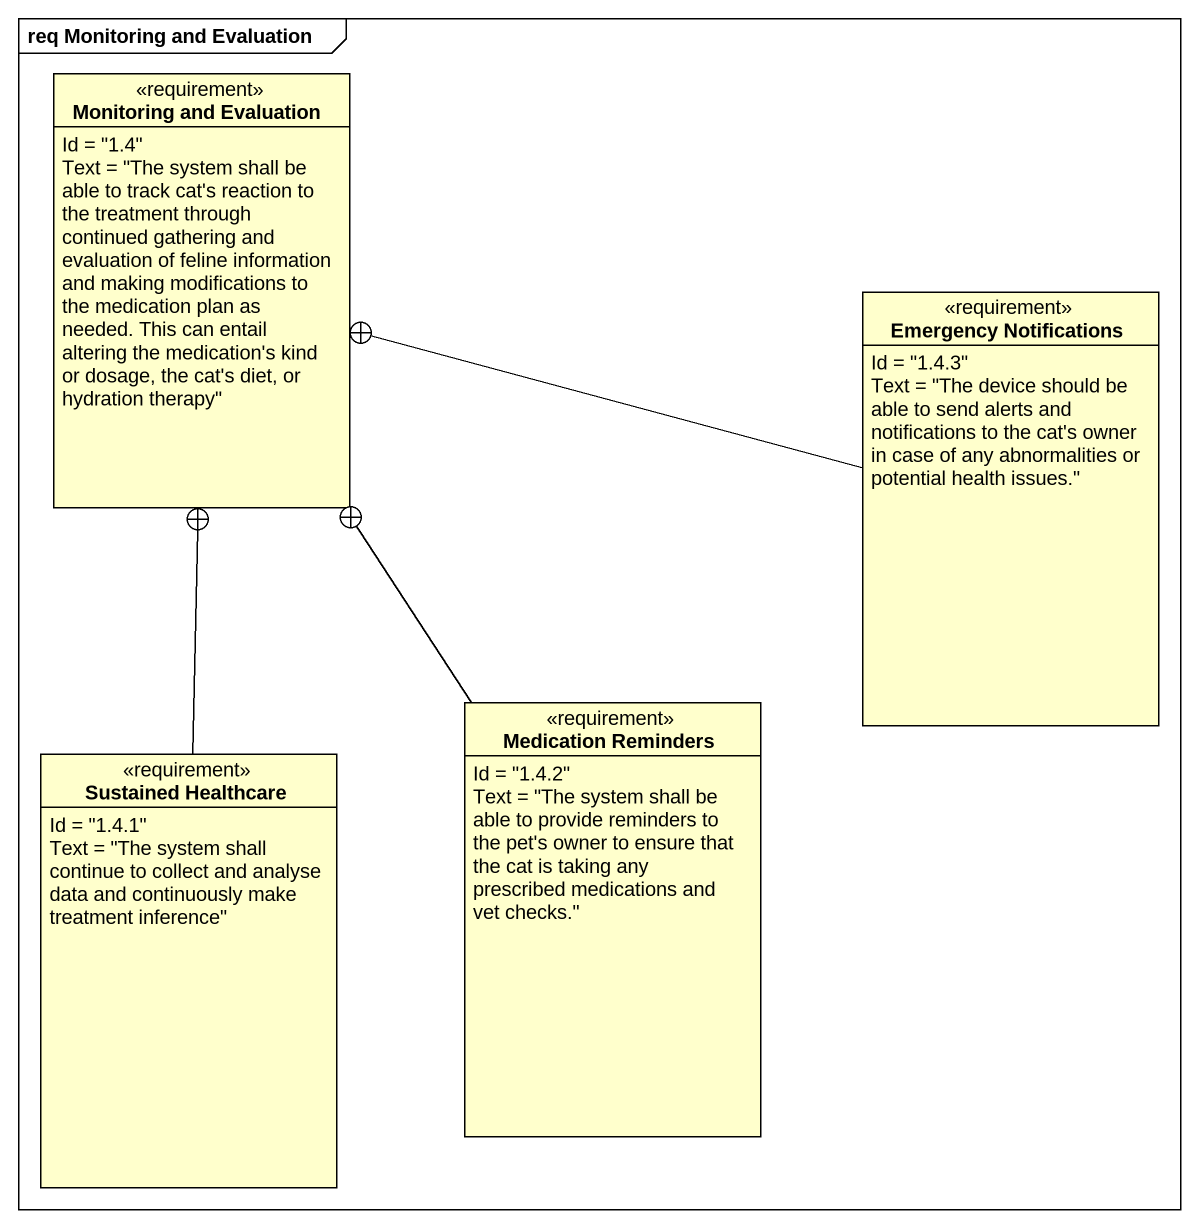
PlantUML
@startuml
mainframe req Monitoring and Evaluation
hide circle
hide empty members
class "Monitoring and Evaluation" as Monitoring_and_Evaluation <<requirement>> {
  Id = "1.4"
  Text = "The system shall be able to track cat's reaction to the treatment through continued gathering and evaluation of feline information and making modifications to the medication plan as needed. This can entail altering the medication's kind or dosage, the cat's diet, or hydration therapy"
}
class "Emergency Notifications" as Emergency_Notifications <<requirement>> {
  Id = "1.4.3"
  Text = "The device should be able to send alerts and notifications to the cat's owner in case of any abnormalities or potential health issues."
}
class "Sustained Healthcare" as Sustained_Healthcare <<requirement>> {
  Id = "1.4.1"
  Text = "The system shall continue to collect and analyse data and continuously make treatment inference"
}
class "Medication Reminders" as Medication_Reminders <<requirement>> {
  Id = "1.4.2"
  Text = "The system shall be able to provide reminders to the pet's owner to ensure that the cat is taking any prescribed medications and vet checks."
}
Emergency_Notifications -left-+ Monitoring_and_Evaluation
Sustained_Healthcare -up-+ Monitoring_and_Evaluation
Medication_Reminders -up-+ Monitoring_and_Evaluation
@enduml
